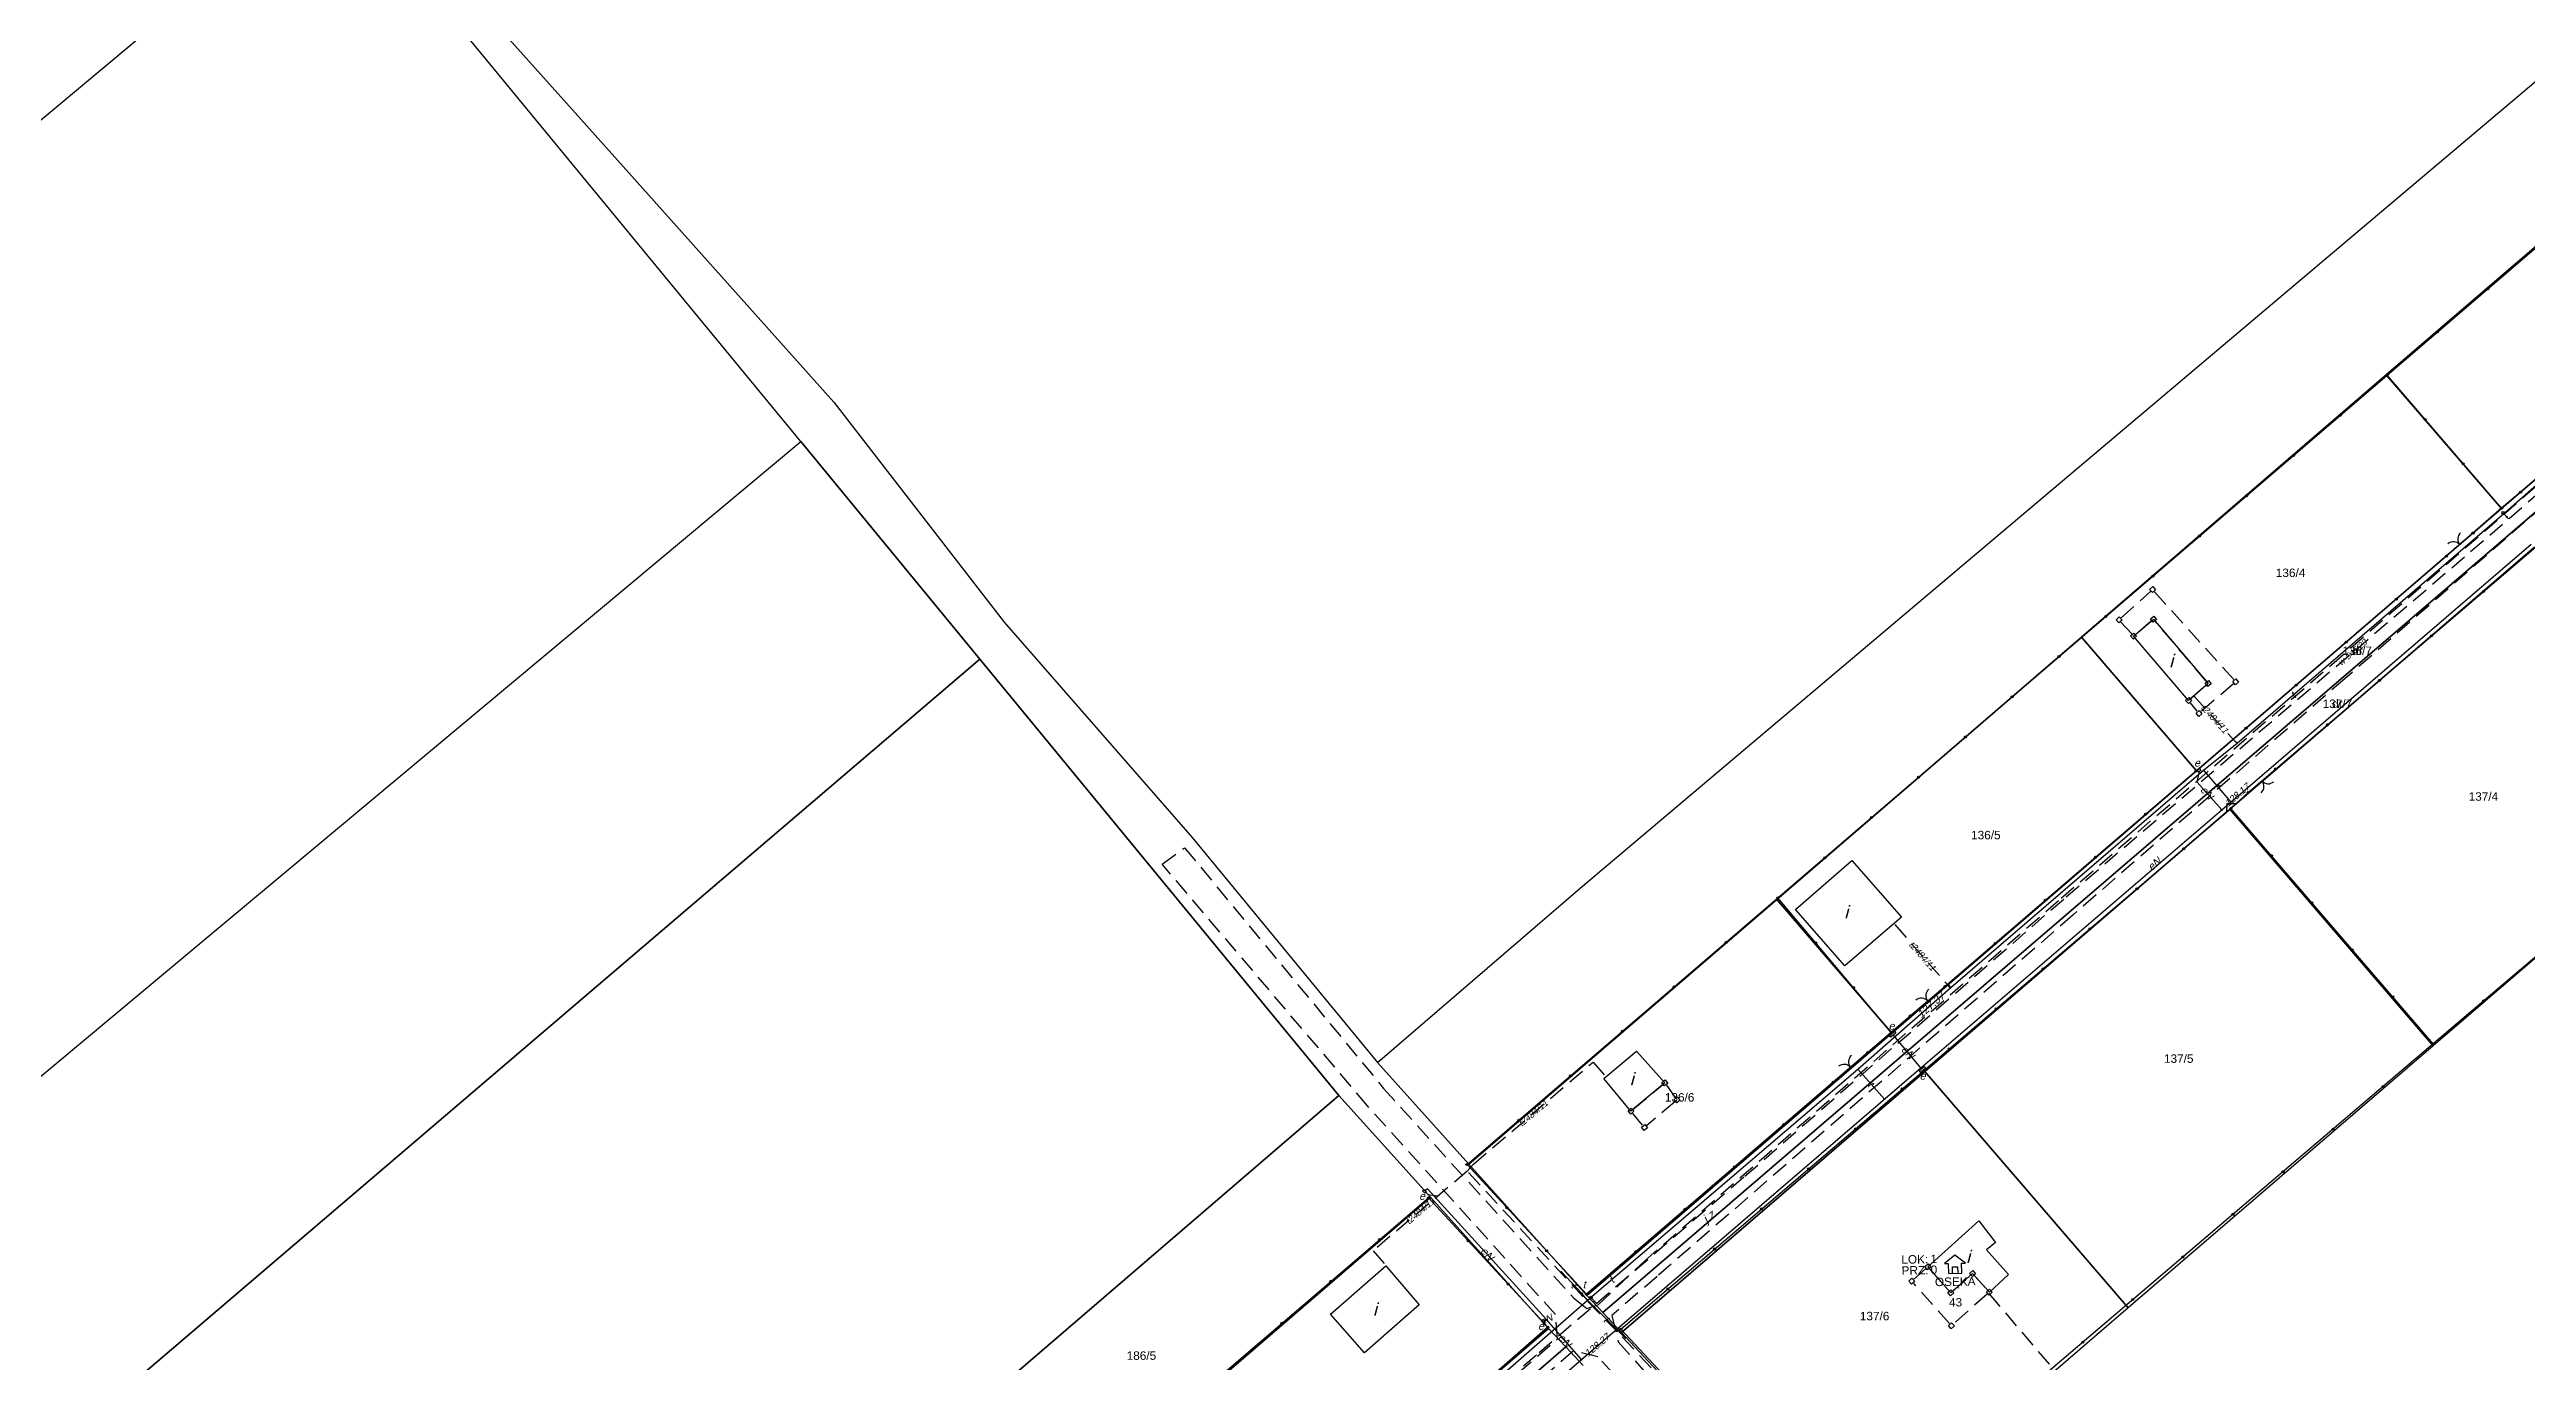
# Model space of a CAD drawing. Header units: metres. Extents: x 7542702 to 7555152, y 5804026 to 5815503.
# Drawn here: x 7545395.4 to 7545688.6, y 5807473 to 5807628.4 of the extents above; entities that cross this region are included whole.
import ezdxf
from ezdxf.enums import TextEntityAlignment as Align

# ---------------------------------------------------------------- set-up
doc = ezdxf.new("R2010")
doc.units = ezdxf.units.M
doc.linetypes.add('4001', pattern=[0])
doc.linetypes.add('4003', pattern=[3, 2, -1])
doc.layers.add('_PA_OPCJONALNE', color=1, linetype='Continuous', lineweight=30)
for name, color, linetype in [('Budynki', 7, 'Continuous'), ('Drogi', 135, 'Continuous'), ('Dzialki', 165, 'Continuous'), ('Ogrodzenia', 184, 'Continuous'), ('Projekty', 252, 'Continuous'), ('Uz_Energia', 1, 'Continuous'), ('Uz_Telekomunikacja', 252, 'Continuous')]:
    doc.layers.add(name, color=color, linetype=linetype)
doc.styles.add('DYN_DIM', font='arial.ttf')
doc.styles.get("Standard").update_dxf_attribs({"font": 'arial.ttf'})

# ---------------------------------------------------------------- blocks, each defined once
blk = doc.blocks.new('1343')
at = {"layer": 'Budynki', "color": 7, "linetype": 'Continuous'}
for p, q in [((-0.5, 0.5), (0.5, 0.5)), ((-0.5, -0.5), (-0.5, 0.5)), ((0.5, 0.5), (0.5, -0.5)), ((0.5, -0.5), (-0.5, -0.5))]:
    blk.add_line(p, q, dxfattribs=at)
blk = doc.blocks.new('1766')
at = {"layer": 'Uz_Energia', "color": 1, "linetype": 'Continuous'}
for radius in [0.16, 0.08]:
    blk.add_circle((0, 0), radius, dxfattribs=at)
blk = doc.blocks.new('1753')
at = {"layer": 'Uz_Telekomunikacja', "color": 220, "linetype": 'Continuous'}
for radius in [0.16, 0.08]:
    blk.add_circle((0, 0), radius, dxfattribs=at)
blk = doc.blocks.new('1389')
at = {"layer": 'Projekty', "color": 1, "linetype": 'Continuous'}
blk.add_circle((0, 0), 0.3, dxfattribs=at)
blk = doc.blocks.new('1281')
at = {"layer": 'Ogrodzenia', "color": 184, "linetype": 'Continuous'}
for radius in [0.24, 0.16, 0.08]:
    blk.add_circle((0, 0), radius, dxfattribs=at)
blk = doc.blocks.new('2283')
at = {"layer": 'Ogrodzenia', "color": 184, "linetype": 'Continuous'}
blk.add_line((0, 0), (0, 1), dxfattribs=at)
blk = doc.blocks.new('1283')
at = {"layer": 'Ogrodzenia', "color": 184, "linetype": 'Continuous'}
for centre, start, end in [((0, 2), 270, 0), ((0, -2), 0, 90)]:
    blk.add_arc(centre, 2, start, end, dxfattribs=at)
blk = doc.blocks.new('1756')
at = {"layer": 'Uz_Telekomunikacja', "color": 220, "linetype": 'Continuous'}
for radius in [0.16, 0.08]:
    blk.add_circle((0, 0), radius, dxfattribs=at)
blk = doc.blocks.new('ADRES')
for points in [[(0.79, -2.15), (0.79, -2.15), (0.79, -0.99), (1.24, -0.99), (0, 0), (-1.24, -0.99), (-0.79, -0.99), (-0.79, -2.15), (0.79, -2.15), (0.79, -2.15)], [(-0.31, -2.15), (-0.31, -1.4), (0.31, -1.4), (0.31, -2.15)]]:
    blk.add_lwpolyline(points)
at = {"color": 212, "insert": (-3.15, -0.43), "char_height": 1, "width": 1e-16, "attachment_point": 6}
blk.add_mtext('LOK:  ', dxfattribs=at)
at = {"color": 4, "insert": (-3.15, -1.72), "char_height": 1, "width": 1e-16, "attachment_point": 6}
blk.add_mtext('PRZ: ', dxfattribs=at)
at = {"color": 7}
for tag, flags, p in [('ID_OBSZARU', 13, (29.07, 23.06)), ('WOJEWODZTWO', 13, (23.29, 19.95)), ('POWIAT', 13, (29.07, 18.51)), ('GMINA', 13, (29.07, 16.8)), ('TERC', 13, (29.07, 15.22)), ('SIMC', 13, (29.07, 13.42)), ('ULIC', 13, (29.07, 11.76)), ('SZEROKOSC_GEOGRAFICZNA', 13, (18.71, 10.18)), ('DLUGOSC_GEOGRAFICZNA', 13, (29.07, 8.25)), ('KATEGORIA_STAWKI_JEDNOSTKOWEJ_100', 13, (29.07, 4.77)), ('KWOTA_STAWKI_JEDNOSTKOWEJ_100', 13, (29.07, 2.89)), ('DOFINANSOWANIE_95', 13, (29.07, 0.87)), ('MIEJSCOWOSC', 12, (0, -3.65)), ('NR_PORZADKOWY', 12, (0, -6.09)), ('ULICA', 12, (0, -4.88))]:
    blk.add_attdef(tag, text='', height=1, dxfattribs=dict(at, flags=flags)).set_placement(p, align=Align.CENTER)
at = {"color": 1}
for tag, flags, p in [('ID_PA', 5, (29.07, 21.57)), ('RODZAJ_OBIEKTU', 5, (29.07, 6.63)), ('ZAPAS', 13, (29.07, -2.62))]:
    blk.add_attdef(tag, text='', height=1, dxfattribs=dict(at, flags=flags)).set_placement(p, align=Align.CENTER)
at = {"color": 212, "flags": 12}
blk.add_attdef('LICZBA_LOKALI', text='', height=1, dxfattribs=at).set_placement((-2.88, -0.43), align=Align.MIDDLE_LEFT)
at = {"color": 150, "flags": 12}
for tag, p in [('MUFA', (1.78, -0.93)), ('NUMER_WLOKNA', (1.86, -2.2))]:
    blk.add_attdef(tag, p, '', height=1, dxfattribs=at)
at = {"color": 7, "style": 'DYN_DIM', "flags": 13}
blk.add_attdef('ODC_FUNKCJONALNY', text='', height=1, dxfattribs=at).set_placement((29.07, -1.01), align=Align.CENTER)
at = {"color": 4, "flags": 12}
blk.add_attdef('LICZBA_SED_W_DANYM_PA', text='', height=1, dxfattribs=at).set_placement((-2.88, -1.72), align=Align.MIDDLE_LEFT)

msp = doc.modelspace()

# ---------------------------------------------------------------- linework, layer by layer
at = {"layer": 'Budynki', "color": 7, "linetype": '4003'}
for p, q in [((7545640.67, 5807561.07), (7545644.13, 5807564.19)), ((7545644.62, 5807564.16), (7545653.99, 5807553.77)), ((7545641.91, 5807559.18), (7545640.64, 5807560.58)), ((7545644.22, 5807560.69), (7545642.41, 5807559.15)), ((7545650.74, 5807553.58), (7545644.72, 5807560.65)), ((7545649.66, 5807550.03), (7545648.86, 5807551.01)), ((7545648.9, 5807551.51), (7545650.71, 5807553.08)), ((7545653.96, 5807553.28), (7545650.14, 5807549.99)), ((7545582.91, 5807502.91), (7545586.37, 5807505.8)), ((7545587.82, 5807503.79), (7545584.5, 5807500.98)), ((7545586.84, 5807505.74), (7545587.88, 5807504.3)), ((7545584.01, 5807501.02), (7545582.86, 5807502.42)), ((7545616.14, 5807482.77), (7545617.52, 5807484.02)), ((7545618.01, 5807483.99), (7545620.26, 5807481.44)), ((7545620.75, 5807481.41), (7545622.82, 5807483.22)), ((7545623.32, 5807483.19), (7545624.83, 5807481.52)), ((7545620.35, 5807477.54), (7545616.11, 5807482.28)), ((7545624.8, 5807481.03), (7545620.84, 5807477.51))]:
    msp.add_line(p, q, dxfattribs=at)
at = {"layer": 'Budynki', "color": 7, "linetype": '4001'}
for points in [[(7545650.97, 5807553.31, 0), (7545648.64, 5807551.28, 0), (7545642.14, 5807558.92, 0), (7545644.49, 5807560.92, 0), (7545650.97, 5807553.31, 0)], [(7545614.65, 5807525.63, 0), (7545607.95, 5807519.87, 0), (7545602.13, 5807526.55, 0), (7545608.79, 5807532.35, 0), (7545614.65, 5807525.63, 0)], [(7545583.31, 5807509.77, 0), (7545586.64, 5807506.02, 0), (7545582.64, 5807502.69, 0), (7545579.43, 5807506.54, 0), (7545583.31, 5807509.77, 0)], [(7545617.78, 5807484.25, 0), (7545623.8, 5807489.71, 0), (7545625.8, 5807487.14, 0), (7545624.72, 5807486.27, 0), (7545627.33, 5807483.33, 0), (7545625.06, 5807481.26, 0), (7545623.08, 5807483.45, 0), (7545620.49, 5807481.18, 0), (7545617.78, 5807484.25, 0)], [(7545553.62, 5807484.37, 0), (7545557.58, 5807479.73, 0), (7545551.11, 5807474.05, 0), (7545547.09, 5807478.63, 0), (7545553.62, 5807484.37, 0)]]:
    msp.add_polyline3d(points, dxfattribs=at)
at = {"layer": 'Drogi', "color": 8, "linetype": '4003'}
for p, q in [((7545665.59, 5807555.55), (7545704.77, 5807589.79)), ((7545706.52, 5807588.16, 128.17), (7545667.13, 5807553.86)), ((7545633.55, 5807527.88, 128.37), (7545665.59, 5807555.55)), ((7545667.13, 5807553.86), (7545634.96, 5807525.9)), ((7545527.15, 5807531.92, 128.57), (7545529.8, 5807533.86)), ((7545529.8, 5807533.86), (7545553.35, 5807505.38)), ((7545551.46, 5807503.31, 128.57), (7545527.15, 5807531.92, 128.57)), ((7545584.23, 5807484.93), (7545633.55, 5807527.88, 128.37)), ((7545634.96, 5807525.9), (7545585.74, 5807483.12)), ((7545553.35, 5807505.38), (7545575.85, 5807480.57)), ((7545573.71, 5807478.6), (7545551.46, 5807503.31, 128.57)), ((7545578.77, 5807479.76), (7545584.23, 5807484.93)), ((7545585.74, 5807483.12), (7545580.37, 5807478.5)), ((7545575.85, 5807480.57), (7545577.43, 5807479.3)), ((7545573.94, 5807475.7), (7545573.71, 5807478.6)), ((7545577.43, 5807479.3), (7545578.77, 5807479.76)), ((7545580.37, 5807478.5), (7545581.13, 5807475.38)), ((7545485.22, 5807399.22, 128.47), (7545573.94, 5807475.7)), ((7545575.84, 5807474.29, 128.47), (7545486.71, 5807397.41)), ((7545578.71, 5807473.61), (7545575.84, 5807474.29, 128.47)), ((7545581.13, 5807475.38), (7545594.55, 5807460.19)), ((7545592.64, 5807458.31), (7545578.71, 5807473.61))]:
    msp.add_line(p, q, dxfattribs=at)
at = {"layer": 'Dzialki'}
for p, q in [((7545576.9, 5807529.3), (7546161.52, 5808023.22)), ((7545429.82, 5807652), (7545459.37, 5807618.97)), ((7545428.52, 5807648.48), (7545239.66, 5807490.76)), ((7545484.39, 5807581.94), (7545443.69, 5807631.38)), ((7545579.32, 5807478.85), (7545749.93, 5807625.34)), ((7545749.93, 5807625.34), (7545579.32, 5807478.85)), ((7545708.13, 5807620.89), (7545672.05, 5807589.84)), ((7545672.05, 5807589.84), (7545708.13, 5807620.89)), ((7545459.37, 5807618.97), (7545488.29, 5807586.63)), ((7545721.75, 5807605.06), (7545685.67, 5807574.01)), ((7545685.67, 5807574.01), (7545721.75, 5807605.06)), ((7545672.05, 5807589.84), (7545635.97, 5807558.8)), ((7545635.97, 5807558.8), (7545672.05, 5807589.84)), ((7545685.67, 5807574.01), (7545672.05, 5807589.84)), ((7545672.05, 5807589.84), (7545685.67, 5807574.01)), ((7545488.29, 5807586.63), (7545508.45, 5807560.55)), ((7545293.86, 5807422.9), (7545484.39, 5807581.94)), ((7545484.39, 5807581.94), (7545505.56, 5807556.2)), ((7545505.56, 5807556.2), (7545484.39, 5807581.94)), ((7545685.67, 5807574.01), (7545649.59, 5807542.97)), ((7545649.59, 5807542.97), (7545685.67, 5807574.01)), ((7545653.51, 5807538.42), (7545689.58, 5807569.46)), ((7545689.58, 5807569.46), (7545653.51, 5807538.42)), ((7545508.45, 5807560.55), (7545530.7, 5807535.09)), ((7545635.97, 5807558.8), (7545599.89, 5807527.75)), ((7545599.89, 5807527.75), (7545635.97, 5807558.8)), ((7545649.59, 5807542.97), (7545635.97, 5807558.8)), ((7545635.97, 5807558.8), (7545649.59, 5807542.97)), ((7545505.56, 5807556.2), (7545069.47, 5807183.76)), ((7545069.47, 5807183.76), (7545505.56, 5807556.2)), ((7545548.07, 5807504.54), (7545505.56, 5807556.2)), ((7545505.56, 5807556.2), (7545548.07, 5807504.54)), ((7545649.59, 5807542.97), (7545613.51, 5807511.92)), ((7545613.51, 5807511.92), (7545649.59, 5807542.97)), ((7545713.7, 5807541.44), (7545677.61, 5807510.41)), ((7545617.42, 5807507.37), (7545653.51, 5807538.42)), ((7545653.51, 5807538.42), (7545617.42, 5807507.37)), ((7545653.51, 5807538.42), (7545677.61, 5807510.41)), ((7545677.61, 5807510.41), (7545653.51, 5807538.42)), ((7545530.7, 5807535.09), (7545552.63, 5807508.45)), ((7545552.63, 5807508.45), (7545576.9, 5807529.3)), ((7545599.89, 5807527.75), (7545563.46, 5807496.41)), ((7545563.46, 5807496.41), (7545599.89, 5807527.75)), ((7545613.51, 5807511.92), (7545599.89, 5807527.75)), ((7545599.89, 5807527.75), (7545613.51, 5807511.92)), ((7545613.51, 5807511.92), (7545577.43, 5807480.87)), ((7545577.43, 5807480.87), (7545613.51, 5807511.92)), ((7545677.61, 5807510.41), (7545641.51, 5807479.38)), ((7545563.46, 5807496.41), (7545552.63, 5807508.45)), ((7545552.63, 5807508.45), (7545563.46, 5807496.41)), ((7545581.52, 5807476.48), (7545617.42, 5807507.37)), ((7545617.42, 5807507.37), (7545581.52, 5807476.48)), ((7545617.42, 5807507.37), (7545641.51, 5807479.38)), ((7545641.51, 5807479.38), (7545617.42, 5807507.37)), ((7545548.07, 5807504.54), (7545490.56, 5807455.15)), ((7545490.56, 5807455.15), (7545548.07, 5807504.54)), ((7545558.92, 5807492.5), (7545548.07, 5807504.54)), ((7545548.07, 5807504.54), (7545558.92, 5807492.5)), ((7545563.46, 5807496.41), (7545577.43, 5807480.87)), ((7545577.43, 5807480.87), (7545563.46, 5807496.41)), ((7545501.26, 5807442.93), (7545558.92, 5807492.5)), ((7545558.92, 5807492.5), (7545501.26, 5807442.93)), ((7545572.88, 5807476.96), (7545558.92, 5807492.5)), ((7545558.92, 5807492.5), (7545572.88, 5807476.96)), ((7545577.43, 5807480.87), (7545579.32, 5807478.85)), ((7545579.32, 5807478.85), (7545577.43, 5807480.87)), ((7545579.32, 5807478.85), (7545581.52, 5807476.48)), ((7545581.52, 5807476.48), (7545579.32, 5807478.85)), ((7545641.51, 5807479.38), (7545606.68, 5807449.47)), ((7545415.05, 5807337.2), (7545574.93, 5807474.76)), ((7545574.93, 5807474.76), (7545415.05, 5807337.2)), ((7545511.46, 5807424.1), (7545572.88, 5807476.96)), ((7545572.88, 5807476.96), (7545511.46, 5807424.1)), ((7545574.93, 5807474.76), (7545572.88, 5807476.96)), ((7545572.88, 5807476.96), (7545574.93, 5807474.76)), ((7545576.98, 5807472.57), (7545574.93, 5807474.76)), ((7545574.93, 5807474.76), (7545576.98, 5807472.57)), ((7545581.52, 5807476.48), (7545606.68, 5807449.47)), ((7545606.68, 5807449.47), (7545581.52, 5807476.48))]:
    msp.add_line(p, q, dxfattribs=at)
at = {"layer": 'Ogrodzenia', "color": 184, "linetype": '4001'}
for p, q in [((7545672.14, 5807589.82), (7545707.95, 5807620.51)), ((7545600.03, 5807527.92), (7545672.14, 5807589.82)), ((7545685.67, 5807574.05), (7545672.14, 5807589.82)), ((7545685.67, 5807574.05), (7545682.31, 5807571.12)), ((7545687.95, 5807575.96), (7545685.67, 5807574.05)), ((7545679.18, 5807568.39), (7545619.82, 5807517.45)), ((7545658.94, 5807543.18), (7545689.71, 5807569.44)), ((7545653.65, 5807538.49), (7545655.71, 5807540.41)), ((7545713.51, 5807541.2), (7545677.6, 5807510.63)), ((7545581.43, 5807476.88), (7545653.65, 5807538.49)), ((7545677.6, 5807510.63), (7545653.65, 5807538.49)), ((7545563.23, 5807496.35), (7545600.03, 5807527.92)), ((7545613.45, 5807511.99), (7545600.03, 5807527.92)), ((7545615.74, 5807513.98), (7545613.45, 5807511.99)), ((7545677.6, 5807510.63), (7545606.49, 5807450.11)), ((7545613.45, 5807511.99), (7545610.69, 5807509.61)), ((7545606.56, 5807506.12), (7545577.37, 5807481.02)), ((7545577.37, 5807481.02), (7545563.23, 5807496.35)), ((7545500.85, 5807442.93), (7545558.66, 5807492.43)), ((7545558.66, 5807492.43), (7545572.8, 5807477.1)), ((7545572.8, 5807477.1), (7545565.75, 5807470.91)), ((7545595.88, 5807461.43), (7545581.43, 5807476.88))]:
    msp.add_line(p, q, dxfattribs=at)
at = {"layer": 'Projekty', "linetype": '4003'}
for p, q in [((7545682.03, 5807568.92), (7545723.18, 5807604.42)), ((7545686.53, 5807572.81, 0), (7545685.89, 5807573.51, -23.37)), ((7545686.39, 5807573.11, -23.37), (7545686.23, 5807572.96, -23.37)), ((7545634.16, 5807528.05), (7545682.03, 5807568.92)), ((7545649.25, 5807551.83), (7545654.23, 5807546.38)), ((7545653.17, 5807539.12), (7545653.15, 5807538.1)), ((7545653.17, 5807539.12), (7545654.29, 5807539.1)), ((7545596.13, 5807494.99), (7545634.16, 5807528.05)), ((7545613.89, 5807524.76), (7545620.4, 5807517.3)), ((7545563.98, 5807496.39), (7545578.15, 5807508.49)), ((7545578.15, 5807508.49), (7545579.66, 5807506.73)), ((7545563.26, 5807495.58), (7545552.14, 5807486.16)), ((7545563.26, 5807495.58), (7545563.98, 5807496.39)), ((7545576.98, 5807480.7), (7545563.26, 5807495.58)), ((7545578.54, 5807479.92, 0), (7545596.13, 5807494.99)), ((7545559.74, 5807492.62), (7545558.6, 5807492.79)), ((7545552.14, 5807486.16), (7545553.68, 5807484.34)), ((7545581.04, 5807476.56), (7545576.98, 5807480.7)), ((7545578.54, 5807479.92, 0), (7545577.9, 5807480.62, -23.37)), ((7545578.4, 5807480.22, -23.37), (7545578.24, 5807480.08, -23.37)), ((7545632.18, 5807472.71), (7545625, 5807481.14)), ((7545571.77, 5807474.12), (7545578.54, 5807479.92, 0)), ((7545605.52, 5807450.41), (7545581.04, 5807476.56)), ((7545563.09, 5807466.68), (7545571.77, 5807474.12))]:
    msp.add_line(p, q, dxfattribs=at)
at = {"layer": 'Uz_Energia', "color": 1, "linetype": '4001'}
for p, q in [((7545652.57, 5807538.35, 128.17), (7545689.21, 5807569.81, 130.17)), ((7545649.67, 5807541.63, 128.27), (7545649.92, 5807542.92, 127.97)), ((7545652.57, 5807538.35, 128.17), (7545649.67, 5807541.63, 128.27)), ((7545616.94, 5807507.82, 128.27), (7545652.57, 5807538.35, 128.17)), ((7545616.94, 5807507.82, 128.27), (7545613.71, 5807511.68, 128.27)), ((7545576.77, 5807473.28, 128.27), (7545616.94, 5807507.82, 128.27)), ((7545616.94, 5807507.82, 128.27), (7545617.06, 5807507.69, 128.37)), ((7545558.57, 5807493.48, 128.67), (7545558.28, 5807493.26, 128.37)), ((7545572.65, 5807478.01, 128.27), (7545558.57, 5807493.48, 128.67)), ((7545572.65, 5807478.01, 128.27), (7545572.37, 5807477.87, 128.27)), ((7545576.77, 5807473.28, 128.27), (7545572.65, 5807478.01, 128.27)), ((7545555.62, 5807455, 128.27), (7545576.77, 5807473.28, 128.27))]:
    msp.add_line(p, q, dxfattribs=at)
for points in [[(7545649.99, 5807543.23, 128.17), (7545650.1, 5807543, 128.17), (7545649.74, 5807542.83, 127.97), (7545649.63, 5807543.06, 128.17), (7545649.99, 5807543.23, 128.17)], [(7545613.85, 5807512.13, 128.27), (7545614.01, 5807511.94, 128.37), (7545613.4, 5807511.43, 128.27), (7545613.24, 5807511.62, 128.27), (7545613.85, 5807512.13, 128.27)], [(7545617.36, 5807507.95, 128.37), (7545617.52, 5807507.76, 128.37), (7545616.91, 5807507.24, 128.37), (7545616.75, 5807507.43, 128.47), (7545617.36, 5807507.95, 128.37)], [(7545558.15, 5807493.42, 128.37), (7545558.41, 5807493.11, 128.57), (7545558.22, 5807492.95, 128.37), (7545557.96, 5807493.25, 128.37), (7545558.15, 5807493.42, 128.37)], [(7545572.25, 5807478.03, 128.17), (7545572.49, 5807477.71, 128.27), (7545572.29, 5807477.56, 128.17), (7545572.05, 5807477.88, 128.17), (7545572.25, 5807478.03, 128.17)]]:
    msp.add_polyline3d(points, dxfattribs=at)
at = {"layer": 'Uz_Telekomunikacja', "linetype": '4001'}
for p, q in [((7545686.5, 5807573.92, 127.19), (7545701.26, 5807586.94, 126.98)), ((7545654.38, 5807546.23, 127.34), (7545686.5, 5807573.92, 127.19)), ((7545650.4, 5807543.05, 127.34), (7545654.38, 5807546.23, 127.34)), ((7545654.38, 5807546.23, 127.34), (7545653.88, 5807546.71, 126.41)), ((7545620.5, 5807517.33, 127.37), (7545650.4, 5807543.05, 127.34)), ((7545650.4, 5807543.05, 127.34), (7545653.64, 5807539.26, 127.43)), ((7545609.49, 5807507.63, 127.4), (7545620.5, 5807517.33, 127.37)), ((7545620.5, 5807517.33, 127.37), (7545620.09, 5807517.81, 127.42)), ((7545577.49, 5807480.3, 127.44), (7545609.49, 5807507.63, 127.4)), ((7545609.49, 5807507.63, 127.4), (7545612.64, 5807504.11, 127.53)), ((7545576.82, 5807481.1, 127.45), (7545574.35, 5807483.74, 127.52)), ((7545540.39, 5807447.94, 127.43), (7545577.49, 5807480.3, 127.44)), ((7545577.49, 5807480.3, 127.44), (7545576.82, 5807481.1, 127.45)), ((7545577.49, 5807480.3, 127.44), (7545582.04, 5807475.78, 127.56))]:
    msp.add_line(p, q, dxfattribs=at)

# ---------------------------------------------------------------- block references
at = {"layer": '_PA_OPCJONALNE'}
ref = msp.add_blockref('ADRES', (7545620.97, 5807485.64), dxfattribs=dict(at, rotation=1))
ref.add_attrib('MIEJSCOWOSC', 'OSĘKA', dxfattribs={"layer": '0', "color": 7, "height": 1, "rotation": 1, "flags": 12}).set_placement((7545621.03, 5807482), align=Align.CENTER)
ref.add_attrib('NR_PORZADKOWY', '43', dxfattribs={"layer": '0', "color": 7, "height": 1, "rotation": 1, "flags": 12}).set_placement((7545621.07, 5807479.55), align=Align.CENTER)
ref.add_attrib('LICZBA_LOKALI', '1', (7545618.1, 5807484.68), dxfattribs={"layer": '0', "color": 212, "height": 1, "rotation": 1, "flags": 12})
ref.add_attrib('LICZBA_SED_W_DANYM_PA', '0', (7545618.12, 5807483.4), dxfattribs={"layer": '0', "color": 4, "height": 1, "rotation": 1, "flags": 12})
at = {"layer": 'Budynki', "color": 7}
for p, xscale, yscale, zscale, rotation in [((7545644.39, 5807564.42), 0.5, 0.5, 0.5, 222.019113), ((7545640.41, 5807560.84), 0.5, 0.5, 0.5, 311.971301), ((7545642.14, 5807558.92), 0.5, 0.5, 0.5, 42.02017000000001), ((7545644.49, 5807560.92), 0.5, 0.5, 0.5, 130.399904), ((7545650.97, 5807553.31), 0.5, 0.5, 0.5, 40.414765), ((7545654.22, 5807553.51), 0.5, 0.5, 0.5, 130.82883), ((7545648.64, 5807551.28), 0.5, 0.5, 0.5, 311.063834), ((7545649.88, 5807549.76), 0.5, 0.5, 0.5, 39.20720399999999), ((7545586.64, 5807506.02), 0.5, 0.5, 0.5, 215.942112), ((7545588.09, 5807504.02), 0.5, 0.5, 0.5, 130.269612), ((7545582.64, 5807502.69), 0.5, 0.5, 0.5, 309.777381), ((7545584.23, 5807500.75), 0.5, 0.5, 0.5, 39.337622), ((7545617.78, 5807484.25), 0.4999999999999999, 0.4999999999999999, 0.4999999999999999, 221.4360089999999), ((7545623.08, 5807483.45), 0.5, 0.5, 0.5, 222.117037), ((7545615.88, 5807482.54), 0.5, 0.5, 0.5, 311.987212), ((7545620.49, 5807481.18), 0.5, 0.5, 0.5, 311.232876), ((7545625.06, 5807481.26), 0.5, 0.5, 0.5, 131.617659), ((7545620.58, 5807477.28), 0.5, 0.5, 0.5, 41.78193900000002)]:
    msp.add_blockref('1343', p, dxfattribs=dict(at, xscale=xscale, yscale=yscale, zscale=zscale, rotation=rotation))
at = {"layer": 'Ogrodzenia', "color": 184, "xscale": 0.5, "yscale": 0.5, "zscale": 0.5}
for p in [(7545684.08, 5807600.05), (7545678.11, 5807594.93), (7545672.14, 5807589.82), (7545672.14, 5807589.82), (7545666.59, 5807585.06), (7545676.65, 5807584.56), (7545661.05, 5807580.3), (7545681.16, 5807579.31), (7545655.5, 5807575.54), (7545685.67, 5807574.05), (7545685.67, 5807574.05), (7545685.67, 5807574.05), (7545687.95, 5807575.96), (7545682.31, 5807571.12), (7545649.95, 5807570.77), (7545679.18, 5807568.39), (7545644.41, 5807566.01), (7545673.24, 5807563.3), (7545683.56, 5807564.19), (7545638.86, 5807561.25), (7545633.31, 5807556.49), (7545667.31, 5807558.2), (7545677.4, 5807558.94), (7545671.25, 5807553.68), (7545627.76, 5807551.73), (7545661.37, 5807553.11), (7545655.44, 5807548.01), (7545665.09, 5807548.43), (7545622.22, 5807546.97), (7545616.67, 5807542.21), (7545649.5, 5807542.92), (7545658.94, 5807543.18), (7545655.71, 5807540.41), (7545611.12, 5807537.44), (7545643.56, 5807537.83), (7545653.65, 5807538.49), (7545653.65, 5807538.49), (7545653.65, 5807538.49), (7545637.63, 5807532.73), (7545648.09, 5807533.75), (7545658.44, 5807532.92), (7545605.58, 5807532.68), (7545600.03, 5807527.92), (7545600.03, 5807527.92), (7545600.03, 5807527.92), (7545631.69, 5807527.64), (7545642.54, 5807529.01), (7545663.23, 5807527.35), (7545636.98, 5807524.27), (7545593.9, 5807522.66), (7545604.5, 5807522.61), (7545625.76, 5807522.54), (7545668.02, 5807521.77), (7545631.43, 5807519.53), (7545587.76, 5807517.4), (7545608.98, 5807517.3), (7545619.82, 5807517.45), (7545672.81, 5807516.2), (7545683.58, 5807515.72), (7545615.74, 5807513.98), (7545625.87, 5807514.79), (7545581.63, 5807512.13), (7545610.69, 5807509.61), (7545613.45, 5807511.99), (7545613.45, 5807511.99), (7545613.45, 5807511.99), (7545620.32, 5807510.05), (7545677.6, 5807510.63), (7545677.6, 5807510.63), (7545677.6, 5807510.63), (7545575.5, 5807506.87), (7545606.56, 5807506.12), (7545614.76, 5807505.32), (7545671.67, 5807505.59), (7545569.36, 5807501.61), (7545600.72, 5807501.1), (7545609.21, 5807500.58), (7545665.75, 5807500.54), (7545563.23, 5807496.35), (7545563.23, 5807496.35), (7545594.88, 5807496.08), (7545603.65, 5807495.84), (7545659.82, 5807495.5), (7545558.66, 5807492.43), (7545558.66, 5807492.43), (7545567.94, 5807491.24), (7545589.05, 5807491.06), (7545598.1, 5807491.1), (7545653.9, 5807490.46), (7545552.88, 5807487.48), (7545563.37, 5807487.32), (7545572.66, 5807486.13), (7545583.21, 5807486.04), (7545592.54, 5807486.36), (7545647.97, 5807485.41), (7545547.1, 5807482.53), (7545568.09, 5807482.21), (7545577.37, 5807481.02), (7545577.37, 5807481.02), (7545586.99, 5807481.62), (7545642.04, 5807480.37), (7545541.32, 5807477.58), (7545572.8, 5807477.1), (7545572.8, 5807477.1), (7545581.43, 5807476.88), (7545581.43, 5807476.88), (7545636.12, 5807475.33)]:
    msp.add_blockref('1281', p, dxfattribs=at)
at = {"layer": 'Ogrodzenia', "color": 184, "xscale": 0.5}
for p, yscale, rotation in [((7545682.31, 5807571.12), 4.153288, 131.095083), ((7545655.71, 5807540.41), 4.255091, 310.6159), ((7545619.82, 5807517.45), 5.356053, 130.380838), ((7545610.69, 5807509.61), 5.407125, 130.199024)]:
    msp.add_blockref('2283', p, dxfattribs=dict(at, yscale=yscale, rotation=rotation))
at = {"layer": 'Ogrodzenia', "color": 184, "xscale": 0.5, "yscale": 0.5, "zscale": 0.5}
for p, rotation in [((7545680.75, 5807569.75), 131.095083), ((7545657.33, 5807541.79), 310.6159), ((7545617.78, 5807515.71), 130.380838), ((7545608.62, 5807507.87), 130.199024)]:
    msp.add_blockref('1283', p, dxfattribs=dict(at, rotation=rotation))
at = {"layer": 'Projekty', "xscale": 0.5, "yscale": 0.5, "zscale": 0.5}
for p in [(7545685.89, 5807573.51, -23.37), (7545577.9, 5807480.62, -23.37)]:
    msp.add_blockref('1389', p, dxfattribs=at)
at = {"layer": 'Uz_Energia', "color": 1, "xscale": 0.5, "yscale": 0.5, "zscale": 0.5}
for p in [(7545652.57, 5807538.35, 128.17), (7545576.77, 5807473.28, 128.27)]:
    msp.add_blockref('1766', p, dxfattribs=at)
at = {"layer": 'Uz_Telekomunikacja', "xscale": 0.5, "yscale": 0.5, "zscale": 0.5}
for name, p in [('1756', (7545618.02, 5807515.14)), ('1753', (7545576.82, 5807481.1))]:
    msp.add_blockref(name, p, dxfattribs=at)

# ---------------------------------------------------------------- texts
at = {"layer": 'Budynki', "color": 7, "oblique": 15}
for p in [(7545646.35, 5807555.24), (7545607.88, 5807525.51), (7545582.49, 5807505.73), (7545622.31, 5807484.7), (7545552.09, 5807478.46)]:
    msp.add_text('i', height=1.5, rotation=359.97, dxfattribs=at).set_placement(p)
at = {"layer": 'Drogi', "color": 8, "oblique": 15}
msp.add_text('j.z. ', height=1, rotation=40.8184, dxfattribs=at).set_placement((7545591.63, 5807489.35))
at = {"layer": 'Dzialki'}
for s, p in [('136/4', (7545658.97, 5807565.91)), ('136/7', (7545666.85, 5807556.68)), ('137/7', (7545664.51, 5807550.41)), ('137/4', (7545681.8, 5807539.43)), ('136/5', (7545622.9, 5807534.86)), ('137/5', (7545645.73, 5807508.4)), ('136/6', (7545586.65, 5807503.81)), ('137/6', (7545609.73, 5807477.92)), ('186/5', (7545522.94, 5807473.24))]:
    msp.add_text(s, height=1, dxfattribs=at).set_placement(p)
for p in [(7545668.03, 5807556.68), (7545665.64, 5807550.41)]:
    msp.add_text('dr', height=1, rotation=359.97, dxfattribs=at).set_placement(p)
at = {"layer": 'Projekty', "oblique": 15}
for s, height, rotation, p in [('w-545/23', 0.72, 40.4907, (7545666.7, 5807555.36)), ('t2484/11', 0.77, 312.4308, (7545650.03, 5807550.41)), ('t2484/11', 0.77, 311.0934, (7545615.47, 5807522.37)), ('t2484/11', 0.77, 40.4832, (7545569.71, 5807500.78)), ('t2484/11', 0.77, 40.2835, (7545556.34, 5807489.21))]:
    msp.add_text(s, height=height, rotation=rotation, dxfattribs=at).set_placement(p)
at = {"layer": 'Uz_Energia', "color": 1, "oblique": 15}
for s, height, rotation, p in [('e', 0.9, 359.97, (7545649.29, 5807543.47)), ('128.17', 0.81, 40.7931, (7545653.33, 5807538.66)), ('eN', 0.9, 311.4814, (7545649.95, 5807540.68)), ('eN', 0.9, 40.592, (7545644.26, 5807531.07)), ('e', 0.9, 359.97, (7545613.12, 5807512.32)), ('eN', 0.9, 314.4391, (7545614.54, 5807509.91)), ('e', 0.9, 359.97, (7545616.81, 5807506.41)), ('e', 0.9, 359.97, (7545557.55, 5807492.18)), ('eN', 0.9, 312.3069, (7545564.75, 5807486.09)), ('e', 0.9, 359.97, (7545571.63, 5807476.79)), ('eN', 0.81, 26.565, (7545572.16, 5807477.31)), ('eN', 0.9, 311.057, (7545573.94, 5807475.85)), ('128.27', 0.81, 40.4282, (7545577.57, 5807473.55))]:
    msp.add_text(s, height=height, rotation=rotation, dxfattribs=at).set_placement(p)
at = {"layer": 'Uz_Telekomunikacja', "oblique": 15}
for s, rotation, p in [('t', 40.764, (7545661.15, 5807551.47)), ('t', 310.5265, (7545651.53, 5807541.04)), ('127.37', 41.3806, (7545616.99, 5807513.63)), ('t', 311.8249, (7545610.58, 5807505.74)), ('t', 40.4994, (7545580.47, 5807482.25)), ('t', 313.0946, (7545575.46, 5807481.9)), ('t', 359.97, (7545576.92, 5807481.71)), ('t', 315.1895, (7545579.29, 5807477.88))]:
    msp.add_text(s, height=0.9, rotation=rotation, dxfattribs=at).set_placement(p)

doc.saveas('drawing.dxf')
